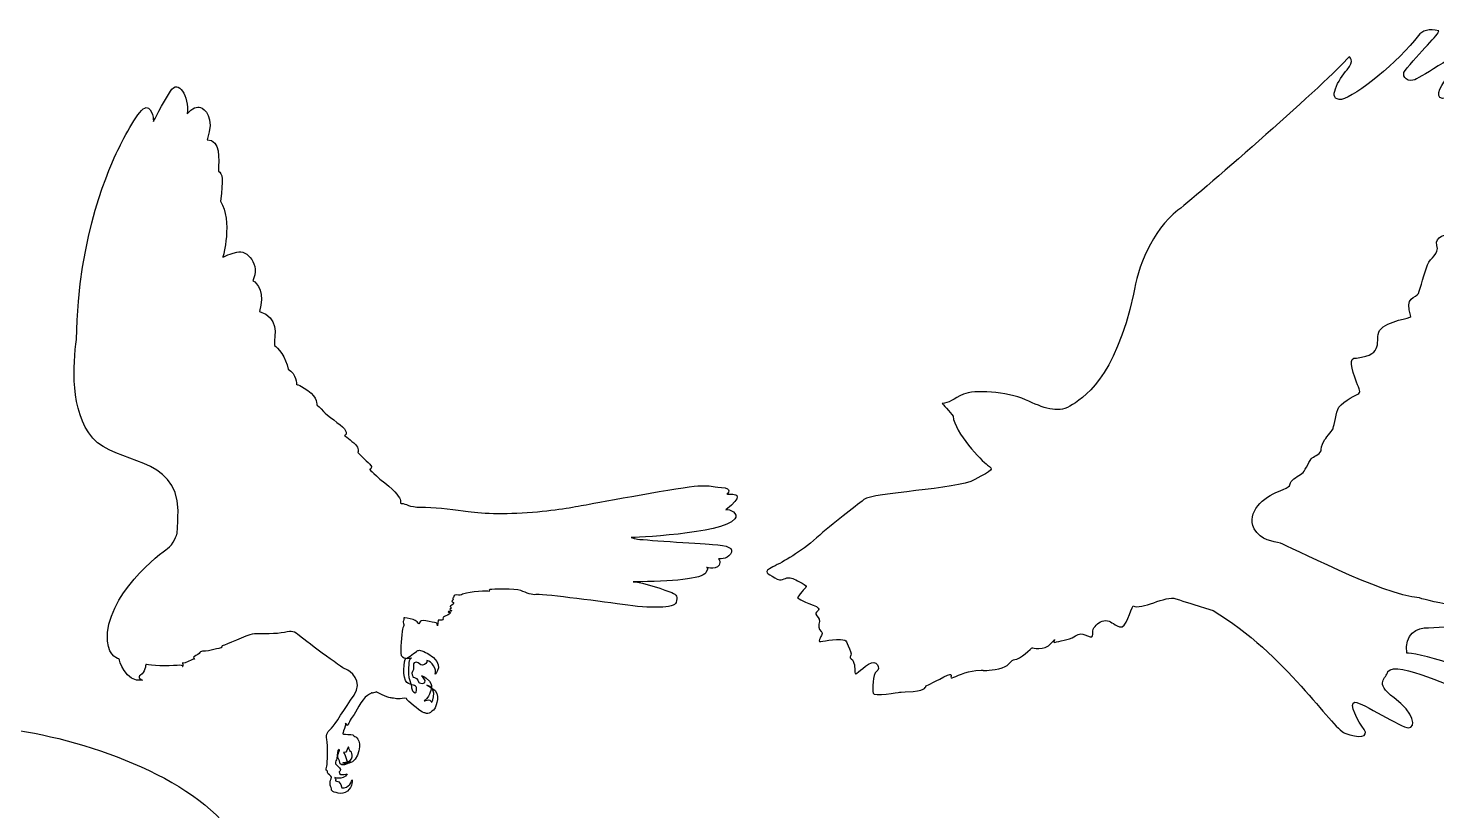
# Model space of a CAD drawing. Header units: centimetres. Extents: x -64 to 65, y -66 to 66.
# Drawn here: x -11.99 to -1.97, y 15.77 to 21.34 of the extents above; entities that cross this region are included whole.
import ezdxf

# ---------------------------------------------------------------- set-up
doc = ezdxf.new("R2010")
doc.units = ezdxf.units.CM
doc.header["$MEASUREMENT"] = 0
doc.layers.add('Layer 1', color=7, linetype='Continuous')

msp = doc.modelspace()

# ---------------------------------------------------------------- linework, layer by layer
at = {"layer": 'Layer 1', "color": 250}
msp.add_open_spline([(-5.48643, 18.66744), (-5.44037, 18.66744), (-5.40756, 18.70022), (-5.33522, 18.73322), (-5.33522, 18.73322), (-5.26288, 18.76608), (-5.02619, 18.75288), (-4.89464, 18.69366), (-4.89464, 18.69366), (-4.76314, 18.63445), (-4.67109, 18.595), (-4.57904, 18.64778), (-4.57904, 18.64778), (-4.48699, 18.70022), (-4.25686, 18.84487), (-4.12539, 19.44333), (-4.12539, 19.44333), (-4.09906, 19.63396), (-3.99384, 19.89693), (-3.80977, 20.04169), (-3.80977, 20.04169), (-3.62565, 20.18634), (-2.73143, 20.96876), (-2.59332, 21.13318), (-2.59332, 21.13318), (-2.59332, 21.13974), (-2.54723, 21.10699), (-2.60642, 21.0411), (-2.60642, 21.0411), (-2.66563, 20.97535), (-2.75768, 20.81758), (-2.64592, 20.83068), (-2.64592, 20.83068), (-2.54723, 20.85047), (-2.23817, 21.10032), (-2.10019, 21.28439), (-2.10019, 21.28439), (-2.07384, 21.31738), (-2.02126, 21.33704), (-1.95546, 21.31738), (-1.95546, 21.31738), (-1.94895, 21.29762), (-2.09352, 21.16606), (-2.1988, 21.02798), (-2.1988, 21.02798), (-2.2119, 21.01486), (-2.20531, 20.94911), (-2.12644, 20.96877), (-2.12644, 20.96877), (-2.07384, 20.9951), (-1.79111, 21.17263), (-1.68591, 21.23838), (-1.68591, 21.23838), (-1.61355, 21.2778), (-1.67935, 21.19896), (-1.69245, 21.1462), (-1.69245, 21.1462), (-1.70565, 21.10699), (-1.79773, 21.00819), (-1.88975, 20.98853), (-1.88975, 20.98853), (-1.92258, 20.9622), (-1.99492, 20.83732), (-1.9292, 20.83732), (-1.9292, 20.83732), (-1.86345, 20.83732), (-1.7188, 20.94911), (-1.63988, 20.99509), (-1.63988, 20.99509), (-1.56096, 21.04107), (-1.46888, 21.0543), (-1.43607, 21.04107), (-1.43607, 21.04107), (-1.44917, 21.02797), (-1.71222, 20.85044), (-1.73852, 20.78466), (-1.73852, 20.78466), (-1.76477, 20.71891), (-1.73196, 20.686), (-1.65962, 20.71246), (-1.65962, 20.71246), (-1.58731, 20.73865), (-1.3966, 20.83732), (-1.33085, 20.83732), (-1.33085, 20.83732), (-1.29137, 20.84388), (-1.33085, 20.75181), (-1.52156, 20.59404), (-1.52156, 20.59404), (-1.54122, 20.6005), (-1.60702, 20.54806), (-1.61356, 20.52162), (-1.61356, 20.52162), (-1.62015, 20.4954), (-1.63991, 20.36388), (-1.67936, 20.33752), (-1.67936, 20.33752), (-1.71881, 20.31122), (-1.81745, 20.27844), (-1.77138, 20.17978), (-1.77138, 20.17978), (-1.75826, 20.15345), (-1.83059, 20.18634), (-1.87666, 20.14689), (-1.87666, 20.14689), (-1.87666, 20.11403), (-1.86346, 19.94303), (-1.85687, 19.87728), (-1.85687, 19.87728), (-1.89635, 19.87072), (-1.98839, 19.85752), (-1.96863, 19.79185), (-1.96863, 19.79185), (-1.949, 19.72607), (-2.01469, 19.70631), (-2.03441, 19.65363), (-2.03441, 19.65363), (-2.05412, 19.60108), (-2.08701, 19.48276), (-2.10021, 19.44987), (-2.10021, 19.44987), (-2.11331, 19.41701), (-2.20536, 19.43021), (-2.15273, 19.28556), (-2.15273, 19.28556), (-2.15273, 19.27236), (-2.31717, 19.25913), (-2.37628, 19.1869), (-2.37628, 19.1869), (-2.41578, 19.11448), (-2.33032, 19.01593), (-2.54067, 18.9896), (-2.54067, 18.9896), (-2.59983, 18.99616), (-2.57358, 18.91729), (-2.54067, 18.81863), (-2.54067, 18.81863), (-2.51874, 18.76532), (-2.50577, 18.74587), (-2.53167, 18.73288), (-2.53167, 18.73288), (-2.55757, 18.71999), (-2.661, 18.66832), (-2.67394, 18.62297), (-2.67394, 18.62297), (-2.6869, 18.57765), (-2.70633, 18.48729), (-2.70633, 18.48729), (-2.70633, 18.48729), (-2.70633, 18.48729), (-2.75157, 18.42906), (-2.76454, 18.40961), (-2.76454, 18.40961), (-2.77743, 18.39016), (-2.79042, 18.36426), (-2.79042, 18.33838), (-2.79042, 18.33838), (-2.79042, 18.31258), (-2.83564, 18.29314), (-2.85506, 18.28028), (-2.85506, 18.28028), (-2.87445, 18.26726), (-2.90033, 18.19614), (-2.91975, 18.17683), (-2.91975, 18.17683), (-2.93914, 18.15738), (-2.98439, 18.13802), (-3.00381, 18.11214), (-3.00381, 18.11214), (-3.02318, 18.08616), (-2.99087, 18.07981), (-3.09435, 18.04094), (-3.09435, 18.04094), (-3.19783, 18.00215), (-3.32718, 17.89214), (-3.26898, 17.7758), (-3.26898, 17.7758), (-3.21725, 17.69166), (-3.1332, 17.68534), (-3.08144, 17.67235), (-3.08144, 17.67235), (-3.02966, 17.65946), (-2.36352, 17.30363), (-2.09195, 17.28429), (-2.09195, 17.28429), (-2.02726, 17.25196), (-1.60694, 17.20028), (-1.4905, 17.13562), (-1.4905, 17.13562), (-1.37411, 17.07096), (-1.6198, 17.09683), (-2.02726, 17.07096), (-2.02726, 17.07096), (-2.11132, 17.07739), (-2.20189, 17.02561), (-2.18252, 16.8898), (-2.18252, 16.8898), (-2.15013, 16.90925), (-1.61343, 16.74756), (-1.55519, 16.6829), (-1.55519, 16.6829), (-1.49698, 16.61824), (-1.71685, 16.64411), (-1.76858, 16.63112), (-1.76858, 16.63112), (-1.82028, 16.61823), (-2.24721, 16.84459), (-2.3183, 16.76047), (-2.3183, 16.76047), (-2.32473, 16.7088), (-2.42173, 16.68289), (-2.273, 16.57288), (-2.273, 16.57288), (-2.12425, 16.4631), (-2.1178, 16.35955), (-2.16949, 16.35955), (-2.16949, 16.35955), (-2.2213, 16.35955), (-2.49935, 16.54068), (-2.55107, 16.54068), (-2.55107, 16.54068), (-2.60285, 16.54068), (-2.52519, 16.39833), (-2.48643, 16.34666), (-2.48643, 16.34666), (-2.44764, 16.29488), (-2.52522, 16.282), (-2.62224, 16.32086), (-2.62224, 16.32086), (-2.71926, 16.35954), (-3.04261, 16.88339), (-3.55998, 17.19385), (-3.55998, 17.19385), (-3.72167, 17.24552), (-3.754, 17.25198), (-3.82512, 17.27788), (-3.82512, 17.27788), (-3.89632, 17.30368), (-4.07094, 17.19385), (-4.12915, 17.22621), (-4.12915, 17.22621), (-4.14849, 17.20676), (-4.17437, 17.05796), (-4.22607, 17.07741), (-4.22607, 17.07741), (-4.27785, 17.09686), (-4.28428, 17.12265), (-4.32312, 17.12265), (-4.32312, 17.12265), (-4.36196, 17.12265), (-4.38784, 17.09685), (-4.40723, 17.07098), (-4.40723, 17.07098), (-4.42662, 17.04511), (-4.39427, 16.98684), (-4.4525, 17.01275), (-4.4525, 17.01275), (-4.51071, 17.03865), (-4.51714, 17.02564), (-4.54947, 17.00629), (-4.54947, 17.00629), (-4.58186, 16.98687), (-4.65946, 16.97396), (-4.68533, 16.9674), (-4.68533, 16.9674), (-4.71115, 16.96108), (-4.65945, 17.01918), (-4.71115, 16.96108), (-4.71115, 16.96108), (-4.76296, 16.90285), (-4.84701, 16.92862), (-4.84701, 16.92862), (-4.84701, 16.92862), (-4.84701, 16.92862), (-4.93752, 16.84461), (-4.96988, 16.84461), (-4.96988, 16.84461), (-5.00224, 16.84461), (-4.99576, 16.80582), (-5.06039, 16.78638), (-5.06039, 16.78638), (-5.12502, 16.76694), (-5.1962, 16.76693), (-5.1962, 16.76693), (-5.1962, 16.76693), (-5.1962, 16.76693), (-5.17683, 16.77349), (-5.24798, 16.76693), (-5.24798, 16.76693), (-5.3191, 16.7605), (-5.39025, 16.72171), (-5.4161, 16.71528), (-5.4161, 16.71528), (-5.442, 16.70882), (-5.39025, 16.76693), (-5.47431, 16.72171), (-5.47431, 16.72171), (-5.55842, 16.67649), (-5.60369, 16.65705), (-5.60369, 16.65705), (-5.60369, 16.65705), (-5.60369, 16.65705), (-5.59726, 16.62472), (-5.69426, 16.61826), (-5.69426, 16.61826), (-5.79128, 16.6118), (-5.79128, 16.6118), (-5.79128, 16.6118), (-5.79128, 16.6118), (-5.79128, 16.6118), (-5.97882, 16.57947), (-5.97882, 16.60526), (-5.97882, 16.60526), (-5.97882, 16.63116), (-5.98528, 16.74118), (-5.95294, 16.76049), (-5.95294, 16.76049), (-5.92055, 16.77994), (-5.95294, 16.85106), (-6.01112, 16.81216), (-6.01112, 16.81216), (-6.06935, 16.77348), (-6.10814, 16.7217), (-6.10814, 16.75416), (-6.10814, 16.75416), (-6.10814, 16.78639), (-6.10814, 16.83163), (-6.13402, 16.85105), (-6.13402, 16.85105), (-6.15987, 16.87039), (-6.11463, 16.85751), (-6.14693, 16.92217), (-6.14693, 16.92217), (-6.17924, 16.98683), (-6.15339, 16.98683), (-6.23744, 16.98683), (-6.23744, 16.98683), (-6.3216, 16.98683), (-6.3733, 16.95447), (-6.36037, 16.98683), (-6.36037, 16.98683), (-6.34743, 17.01916), (-6.32801, 17.03218), (-6.34743, 17.04506), (-6.34743, 17.04506), (-6.3668, 17.05792), (-6.3668, 17.09038), (-6.36037, 17.11618), (-6.36037, 17.11618), (-6.35383, 17.14208), (-6.37974, 17.14854), (-6.38627, 17.16796), (-6.38627, 17.16796), (-6.39267, 17.18741), (-6.32161, 17.20021), (-6.40561, 17.23262), (-6.40561, 17.23262), (-6.48969, 17.26487), (-6.5156, 17.28429), (-6.5156, 17.28429), (-6.5156, 17.28429), (-6.5156, 17.28429), (-6.50258, 17.30363), (-6.48316, 17.32964), (-6.48316, 17.32964), (-6.46379, 17.35544), (-6.43143, 17.36187), (-6.48316, 17.38774), (-6.48316, 17.38774), (-6.53497, 17.41364), (-6.54785, 17.42663), (-6.58024, 17.42663), (-6.58024, 17.42663), (-6.6126, 17.42663), (-6.62543, 17.3943), (-6.67724, 17.42663), (-6.67724, 17.42663), (-6.72899, 17.45888), (-6.76778, 17.46544), (-6.69013, 17.50423), (-6.69013, 17.50423), (-6.61258, 17.54312), (-6.49614, 17.60768), (-6.37975, 17.71113), (-6.37975, 17.71113), (-6.26339, 17.81458), (-6.10813, 17.93105), (-6.04344, 17.98283), (-6.04344, 17.98283), (-5.9788, 18.03461), (-5.38378, 18.05395), (-5.25445, 18.12507), (-5.25445, 18.12507), (-5.12504, 18.19619), (-5.11864, 18.1963), (-5.16391, 18.22842), (-5.16391, 18.22842), (-5.20915, 18.26088), (-5.39672, 18.4549), (-5.40966, 18.5777), (-5.40966, 18.5777), (-5.42896, 18.60354), (-5.48643, 18.66744), (-5.48643, 18.66744)], degree=3, knots=[0, 0, 0, 0, 0.00980392, 0.00980392, 0.00980392, 0.00980392, 0.01960784, 0.01960784, 0.01960784, 0.01960784, 0.02941176, 0.02941176, 0.02941176, 0.02941176, 0.03921569, 0.03921569, 0.03921569, 0.03921569, 0.04901961, 0.04901961, 0.04901961, 0.04901961, 0.05882353, 0.05882353, 0.05882353, 0.05882353, 0.06862745, 0.06862745, 0.06862745, 0.06862745, 0.07843137, 0.07843137, 0.07843137, 0.07843137, 0.08823529, 0.08823529, 0.08823529, 0.08823529, 0.09803922, 0.09803922, 0.09803922, 0.09803922, 0.10784314, 0.10784314, 0.10784314, 0.10784314, 0.11764706, 0.11764706, 0.11764706, 0.11764706, 0.12745098, 0.12745098, 0.12745098, 0.12745098, 0.1372549, 0.1372549, 0.1372549, 0.1372549, 0.14705882, 0.14705882, 0.14705882, 0.14705882, 0.15686275, 0.15686275, 0.15686275, 0.15686275, 0.16666667, 0.16666667, 0.16666667, 0.16666667, 0.17647059, 0.17647059, 0.17647059, 0.17647059, 0.18627451, 0.18627451, 0.18627451, 0.18627451, 0.19607843, 0.19607843, 0.19607843, 0.19607843, 0.20588235, 0.20588235, 0.20588235, 0.20588235, 0.21568627, 0.21568627, 0.21568627, 0.21568627, 0.2254902, 0.2254902, 0.2254902, 0.2254902, 0.23529412, 0.23529412, 0.23529412, 0.23529412, 0.24509804, 0.24509804, 0.24509804, 0.24509804, 0.25490196, 0.25490196, 0.25490196, 0.25490196, 0.26470588, 0.26470588, 0.26470588, 0.26470588, 0.2745098, 0.2745098, 0.2745098, 0.2745098, 0.28431373, 0.28431373, 0.28431373, 0.28431373, 0.29411765, 0.29411765, 0.29411765, 0.29411765, 0.30392157, 0.30392157, 0.30392157, 0.30392157, 0.31372549, 0.31372549, 0.31372549, 0.31372549, 0.32352941, 0.32352941, 0.32352941, 0.32352941, 0.33333333, 0.33333333, 0.33333333, 0.33333333, 0.34313725, 0.34313725, 0.34313725, 0.34313725, 0.35294118, 0.35294118, 0.35294118, 0.35294118, 0.3627451, 0.3627451, 0.3627451, 0.3627451, 0.37254902, 0.37254902, 0.37254902, 0.37254902, 0.38235294, 0.38235294, 0.38235294, 0.38235294, 0.39215686, 0.39215686, 0.39215686, 0.39215686, 0.40196078, 0.40196078, 0.40196078, 0.40196078, 0.41176471, 0.41176471, 0.41176471, 0.41176471, 0.42156863, 0.42156863, 0.42156863, 0.42156863, 0.43137255, 0.43137255, 0.43137255, 0.43137255, 0.44117647, 0.44117647, 0.44117647, 0.44117647, 0.45098039, 0.45098039, 0.45098039, 0.45098039, 0.46078431, 0.46078431, 0.46078431, 0.46078431, 0.47058824, 0.47058824, 0.47058824, 0.47058824, 0.48039216, 0.48039216, 0.48039216, 0.48039216, 0.49019608, 0.49019608, 0.49019608, 0.49019608, 0.5, 0.5, 0.5, 0.5, 0.50980392, 0.50980392, 0.50980392, 0.50980392, 0.51960784, 0.51960784, 0.51960784, 0.51960784, 0.52941176, 0.52941176, 0.52941176, 0.52941176, 0.53921569, 0.53921569, 0.53921569, 0.53921569, 0.54901961, 0.54901961, 0.54901961, 0.54901961, 0.55882353, 0.55882353, 0.55882353, 0.55882353, 0.56862745, 0.56862745, 0.56862745, 0.56862745, 0.57843137, 0.57843137, 0.57843137, 0.57843137, 0.58823529, 0.58823529, 0.58823529, 0.58823529, 0.59803922, 0.59803922, 0.59803922, 0.59803922, 0.60784314, 0.60784314, 0.60784314, 0.60784314, 0.61764706, 0.61764706, 0.61764706, 0.61764706, 0.62745098, 0.62745098, 0.62745098, 0.62745098, 0.6372549, 0.6372549, 0.6372549, 0.6372549, 0.64705882, 0.64705882, 0.64705882, 0.64705882, 0.65686275, 0.65686275, 0.65686275, 0.65686275, 0.66666667, 0.66666667, 0.66666667, 0.66666667, 0.67647059, 0.67647059, 0.67647059, 0.67647059, 0.68627451, 0.68627451, 0.68627451, 0.68627451, 0.69607843, 0.69607843, 0.69607843, 0.69607843, 0.70588235, 0.70588235, 0.70588235, 0.70588235, 0.71568627, 0.71568627, 0.71568627, 0.71568627, 0.7254902, 0.7254902, 0.7254902, 0.7254902, 0.73529412, 0.73529412, 0.73529412, 0.73529412, 0.74509804, 0.74509804, 0.74509804, 0.74509804, 0.75490196, 0.75490196, 0.75490196, 0.75490196, 0.76470588, 0.76470588, 0.76470588, 0.76470588, 0.7745098, 0.7745098, 0.7745098, 0.7745098, 0.78431373, 0.78431373, 0.78431373, 0.78431373, 0.79411765, 0.79411765, 0.79411765, 0.79411765, 0.80392157, 0.80392157, 0.80392157, 0.80392157, 0.81372549, 0.81372549, 0.81372549, 0.81372549, 0.82352941, 0.82352941, 0.82352941, 0.82352941, 0.83333333, 0.83333333, 0.83333333, 0.83333333, 0.84313725, 0.84313725, 0.84313725, 0.84313725, 0.85294118, 0.85294118, 0.85294118, 0.85294118, 0.8627451, 0.8627451, 0.8627451, 0.8627451, 0.87254902, 0.87254902, 0.87254902, 0.87254902, 0.88235294, 0.88235294, 0.88235294, 0.88235294, 0.89215686, 0.89215686, 0.89215686, 0.89215686, 0.90196078, 0.90196078, 0.90196078, 0.90196078, 0.91176471, 0.91176471, 0.91176471, 0.91176471, 0.92156863, 0.92156863, 0.92156863, 0.92156863, 0.93137255, 0.93137255, 0.93137255, 0.93137255, 0.94117647, 0.94117647, 0.94117647, 0.94117647, 0.95098039, 0.95098039, 0.95098039, 0.95098039, 0.96078431, 0.96078431, 0.96078431, 0.96078431, 0.97058824, 0.97058824, 0.97058824, 0.97058824, 0.98039216, 0.98039216, 0.98039216, 0.98039216, 1, 1, 1, 1], dxfattribs=at)
at = {"layer": 'Layer 1'}
for points, knots in [([(-10.92896, 17.74021), (-10.92896, 17.74021), (-10.95513, 17.66039), (-10.99643, 17.6343), (-10.99643, 17.6343), (-11.03765, 17.60816), (-11.44643, 17.29852), (-11.42302, 16.97652), (-11.42302, 16.97652), (-11.41474, 16.8609), (-11.34042, 16.84851), (-11.34042, 16.84851), (-11.34042, 16.84851), (-11.34042, 16.84851), (-11.29912, 16.67926), (-11.17392, 16.69714), (-11.17392, 16.69714), (-11.17392, 16.69714), (-11.21938, 16.71778), (-11.1877, 16.73426), (-11.1877, 16.73426), (-11.15603, 16.7508), (-11.15053, 16.80996), (-11.15053, 16.80996), (-11.15053, 16.80996), (-11.15053, 16.80996), (-11.03499, 16.79345), (-10.95373, 16.80168), (-10.95373, 16.80168), (-10.87258, 16.80996), (-10.88909, 16.7948), (-10.88909, 16.7948), (-10.88909, 16.7948), (-10.88909, 16.7948), (-10.88359, 16.81681), (-10.89047, 16.81957), (-10.89047, 16.81957), (-10.89732, 16.82232), (-10.88359, 16.81131), (-10.85057, 16.8306), (-10.85057, 16.8306), (-10.81755, 16.84984), (-10.80374, 16.84849), (-10.80374, 16.84849), (-10.80374, 16.84849), (-10.80374, 16.84849), (-10.81062, 16.86225), (-10.81062, 16.86225), (-10.81062, 16.86225), (-10.81062, 16.86225), (-10.80512, 16.86918), (-10.78173, 16.88016), (-10.78173, 16.88016), (-10.75837, 16.89117), (-10.77763, 16.90217), (-10.74733, 16.90352), (-10.74733, 16.90352), (-10.71704, 16.90495), (-10.69092, 16.90905), (-10.66748, 16.91593), (-10.66748, 16.91593), (-10.64409, 16.92286), (-10.61247, 16.92831), (-10.61247, 16.92831), (-10.61247, 16.92831), (-10.61247, 16.92831), (-10.61107, 16.94485), (-10.60146, 16.94485), (-10.60146, 16.94485), (-10.59183, 16.94485), (-10.428, 17.01915), (-10.39366, 17.026), (-10.39366, 17.026), (-10.35926, 17.03296), (-10.25465, 17.0233), (-10.18723, 17.03428), (-10.18723, 17.03428), (-10.11979, 17.04531), (-10.10465, 17.05354), (-10.06888, 17.02327), (-10.06888, 17.02327), (-10.03308, 16.99295), (-9.75649, 16.78239), (-9.72757, 16.77557), (-9.72757, 16.77557), (-9.6987, 16.76869), (-9.60237, 16.68889), (-9.66981, 16.59256), (-9.66981, 16.59256), (-9.7372, 16.4962), (-9.80329, 16.382), (-9.82938, 16.35721), (-9.82938, 16.35721), (-9.85555, 16.33242), (-9.87208, 16.31863), (-9.86383, 16.27598), (-9.86383, 16.27598), (-9.85555, 16.23338), (-9.85973, 16.1026), (-9.86243, 16.08749), (-9.86243, 16.08749), (-9.86518, 16.07238), (-9.87209, 16.05722), (-9.86243, 16.05447), (-9.86243, 16.05447), (-9.8528, 16.05172), (-9.86518, 16.03383), (-9.84452, 16.02418), (-9.84452, 16.02418), (-9.82394, 16.01452), (-9.83214, 16.00079), (-9.83629, 15.98568), (-9.83629, 15.98568), (-9.84039, 15.97052), (-9.84317, 15.95401), (-9.83629, 15.94295), (-9.83629, 15.94295), (-9.82936, 15.932), (-9.83354, 15.91546), (-9.82526, 15.90993), (-9.82526, 15.90993), (-9.81698, 15.90445), (-9.75507, 15.87413), (-9.71654, 15.90858), (-9.71654, 15.90858), (-9.67807, 15.94295), (-9.68217, 15.98978), (-9.68217, 15.98978), (-9.68217, 15.98978), (-9.68217, 15.98978), (-9.70691, 15.92096), (-9.75649, 15.93197), (-9.75649, 15.93197), (-9.75649, 15.93197), (-9.76334, 15.98147), (-9.80189, 15.98147), (-9.80189, 15.98147), (-9.80189, 15.98147), (-9.79501, 15.99388), (-9.80604, 16.00354), (-9.80604, 16.00354), (-9.81699, 16.01314), (-9.7496, 15.97597), (-9.71796, 16.03238), (-9.71796, 16.03238), (-9.71796, 16.03238), (-9.76744, 16.0159), (-9.77437, 16.03381), (-9.77437, 16.03381), (-9.78122, 16.0517), (-9.75511, 16.05445), (-9.77299, 16.07371), (-9.77299, 16.07371), (-9.79085, 16.093), (-9.79085, 16.0916), (-9.79635, 16.09713), (-9.79635, 16.09713), (-9.80188, 16.10261), (-9.80188, 16.1012), (-9.80053, 16.11502), (-9.80053, 16.11502), (-9.7991, 16.12878), (-9.79225, 16.1274), (-9.79085, 16.16185), (-9.79085, 16.16185), (-9.78947, 16.19619), (-9.77987, 16.20865), (-9.77437, 16.20313), (-9.77437, 16.20313), (-9.76887, 16.19763), (-9.79636, 16.1591), (-9.77987, 16.13844), (-9.77987, 16.13844), (-9.76333, 16.1178), (-9.77987, 16.10132), (-9.75783, 16.09579), (-9.75783, 16.09579), (-9.73582, 16.09031), (-9.69452, 16.11645), (-9.69452, 16.11645), (-9.69452, 16.11645), (-9.69452, 16.11645), (-9.71518, 16.10126), (-9.72204, 16.12333), (-9.72204, 16.12333), (-9.72897, 16.14532), (-9.73172, 16.17013), (-9.74268, 16.17977), (-9.74268, 16.17977), (-9.75371, 16.18935), (-9.72895, 16.17559), (-9.72069, 16.19766), (-9.72069, 16.19766), (-9.71241, 16.21967), (-9.71109, 16.23068), (-9.70691, 16.21692), (-9.70691, 16.21692), (-9.70281, 16.20316), (-9.69731, 16.18803), (-9.69043, 16.18803), (-9.69043, 16.18803), (-9.68352, 16.18803), (-9.66704, 16.11784), (-9.73033, 16.11508), (-9.73033, 16.11508), (-9.79362, 16.11233), (-9.67942, 16.07378), (-9.64503, 16.16461), (-9.64503, 16.16461), (-9.61061, 16.25547), (-9.64913, 16.29537), (-9.66429, 16.29815), (-9.66429, 16.29815), (-9.67945, 16.30093), (-9.66289, 16.31051), (-9.69181, 16.31051), (-9.69181, 16.31051), (-9.72073, 16.31051), (-9.74965, 16.31604), (-9.74965, 16.31604), (-9.74965, 16.31604), (-9.74965, 16.31604), (-9.7469, 16.32702), (-9.73862, 16.35459), (-9.73862, 16.35459), (-9.73034, 16.38208), (-9.73034, 16.39171), (-9.73034, 16.39171), (-9.73034, 16.39171), (-9.73034, 16.39171), (-9.71523, 16.37655), (-9.71523, 16.37655), (-9.71523, 16.37655), (-9.71523, 16.37655), (-9.69457, 16.42338), (-9.67668, 16.44399), (-9.67668, 16.44399), (-9.65877, 16.46465), (-9.61752, 16.56234), (-9.57347, 16.58988), (-9.57347, 16.58988), (-9.52947, 16.61742), (-9.54595, 16.60779), (-9.5391, 16.60636), (-9.5391, 16.60636), (-9.53217, 16.60501), (-9.51018, 16.61464), (-9.51018, 16.61464), (-9.51018, 16.61464), (-9.51018, 16.61464), (-9.43173, 16.57331), (-9.41385, 16.57331), (-9.41385, 16.57331), (-9.39597, 16.57331), (-9.36572, 16.5582), (-9.3285, 16.56783), (-9.3285, 16.56783), (-9.29138, 16.57749), (-9.29413, 16.5596), (-9.29413, 16.5596), (-9.29413, 16.5596), (-9.29413, 16.5596), (-9.20737, 16.47972), (-9.18398, 16.47149), (-9.18398, 16.47149), (-9.16062, 16.46321), (-9.16472, 16.46461), (-9.16062, 16.46321), (-9.16062, 16.46321), (-9.15647, 16.46186), (-9.13723, 16.45636), (-9.1262, 16.46874), (-9.1262, 16.46874), (-9.11517, 16.4811), (-9.09318, 16.49078), (-9.09318, 16.50173), (-9.09318, 16.50173), (-9.09318, 16.51279), (-9.0409, 16.59947), (-9.11657, 16.64212), (-9.11657, 16.64212), (-9.19224, 16.6848), (-9.12067, 16.64765), (-9.12067, 16.64765), (-9.12067, 16.64765), (-9.12067, 16.64765), (-9.09593, 16.61463), (-9.10421, 16.57883), (-9.10421, 16.57883), (-9.11244, 16.54303), (-9.11794, 16.54028), (-9.11794, 16.54028), (-9.11794, 16.54028), (-9.11794, 16.54028), (-9.12622, 16.55959), (-9.14001, 16.55819), (-9.14001, 16.55819), (-9.15372, 16.55684), (-9.17025, 16.55131), (-9.17025, 16.55131), (-9.17025, 16.55131), (-9.17025, 16.55131), (-9.13448, 16.5816), (-9.1331, 16.59806), (-9.1331, 16.59806), (-9.13172, 16.61462), (-9.10008, 16.65042), (-9.1331, 16.69032), (-9.1331, 16.69032), (-9.16615, 16.73022), (-9.18951, 16.72879), (-9.18951, 16.72879), (-9.18951, 16.72879), (-9.18951, 16.72879), (-9.15099, 16.6972), (-9.16752, 16.68204), (-9.16752, 16.68204), (-9.184, 16.66688), (-9.20882, 16.68204), (-9.20882, 16.68204), (-9.20882, 16.68204), (-9.20882, 16.68204), (-9.21842, 16.71506), (-9.23909, 16.71784), (-9.23909, 16.71784), (-9.25973, 16.72059), (-9.24597, 16.71784), (-9.25557, 16.73573), (-9.25557, 16.73573), (-9.26525, 16.75364), (-9.24319, 16.766), (-9.24597, 16.78801), (-9.24597, 16.78801), (-9.24872, 16.81005), (-9.25147, 16.82381), (-9.22808, 16.82516), (-9.22808, 16.82516), (-9.20466, 16.82654), (-9.20466, 16.80312), (-9.18268, 16.80587), (-9.18268, 16.80587), (-9.16067, 16.80862), (-9.14966, 16.82378), (-9.15101, 16.83754), (-9.15101, 16.83754), (-9.11661, 16.83479), (-9.07944, 16.77285), (-9.09322, 16.73983), (-9.09322, 16.73983), (-9.09322, 16.73983), (-9.0148, 16.811), (-9.14415, 16.8871), (-9.14415, 16.8871), (-9.19095, 16.91459), (-9.21157, 16.91324), (-9.2212, 16.90634), (-9.2212, 16.90634), (-9.23083, 16.89949), (-9.28589, 16.85678), (-9.30102, 16.85268), (-9.30102, 16.85268), (-9.31618, 16.84858), (-9.32719, 16.70684), (-9.29417, 16.68208), (-9.29417, 16.68208), (-9.2611, 16.65726), (-9.22673, 16.66692), (-9.2253, 16.64491), (-9.2253, 16.64491), (-9.22395, 16.6229), (-9.22805, 16.59263), (-9.24734, 16.61464), (-9.24734, 16.61464), (-9.2666, 16.63663), (-9.25422, 16.64356), (-9.27351, 16.69579), (-9.27351, 16.69579), (-9.29275, 16.74812), (-9.27761, 16.83755), (-9.27624, 16.84168), (-9.27624, 16.84168), (-9.27486, 16.84581), (-9.26248, 16.85679), (-9.26248, 16.85679), (-9.26248, 16.85679), (-9.26248, 16.85679), (-9.33815, 16.83755), (-9.33815, 16.89124), (-9.33815, 16.89124), (-9.33815, 16.94493), (-9.32852, 17.05496), (-9.32302, 17.07015), (-9.32302, 17.07015), (-9.31752, 17.08526), (-9.31064, 17.09219), (-9.31752, 17.10042), (-9.31752, 17.10042), (-9.32443, 17.10868), (-9.32027, 17.11553), (-9.32027, 17.11553), (-9.32027, 17.11553), (-9.32027, 17.11553), (-9.31479, 17.12521), (-9.31479, 17.13066), (-9.31479, 17.13066), (-9.31479, 17.13619), (-9.31479, 17.14167), (-9.31479, 17.14167), (-9.31479, 17.14167), (-9.31479, 17.14167), (-9.27349, 17.13619), (-9.2501, 17.13066), (-9.2501, 17.13066), (-9.22671, 17.12521), (-9.21015, 17.09907), (-9.21015, 17.09907), (-9.21015, 17.09907), (-9.21015, 17.09907), (-9.19642, 17.11831), (-9.19642, 17.11831), (-9.19642, 17.11831), (-9.19642, 17.11831), (-9.1689, 17.12799), (-9.13591, 17.11556), (-9.13591, 17.11556), (-9.10281, 17.1032), (-9.08358, 17.11286), (-9.07939, 17.0991), (-9.07939, 17.0991), (-9.07529, 17.08532), (-9.07529, 17.08532), (-9.07529, 17.08532), (-9.07529, 17.08532), (-9.07529, 17.08532), (-9.07119, 17.12488), (-9.07119, 17.12488), (-9.07119, 17.12488), (-9.07119, 17.12488), (-9.06087, 17.12488), (-9.0464, 17.12594), (-9.0464, 17.12594), (-9.03195, 17.127), (-9.03817, 17.14039), (-9.03817, 17.14039), (-9.03817, 17.14039), (-9.03817, 17.14039), (-9.03298, 17.15074), (-9.01753, 17.15584), (-9.01753, 17.15584), (-9.002, 17.16103), (-8.98033, 17.17751), (-8.98443, 17.17857), (-8.98443, 17.17857), (-8.98858, 17.1796), (-9.01028, 17.18376), (-8.99689, 17.18579), (-8.99689, 17.18579), (-8.98342, 17.1878), (-8.97207, 17.18886), (-8.97726, 17.19301), (-8.97726, 17.19301), (-8.98239, 17.19711), (-8.98964, 17.20333), (-8.98964, 17.20333), (-8.98964, 17.20333), (-8.98964, 17.20333), (-8.98033, 17.20846), (-8.98033, 17.20846), (-8.98033, 17.20846), (-8.98033, 17.20846), (-8.97726, 17.21365), (-8.98033, 17.21674), (-8.98033, 17.21674), (-8.98343, 17.21978), (-8.99068, 17.22396), (-8.98655, 17.22396), (-8.98655, 17.22396), (-8.9824, 17.22396), (-8.96284, 17.23838), (-8.96284, 17.24563), (-8.96284, 17.24563), (-8.96284, 17.2528), (-8.96072, 17.24973), (-8.96898, 17.25489), (-8.96898, 17.25489), (-8.97726, 17.26005), (-8.97417, 17.25799), (-8.96797, 17.26833), (-8.96797, 17.26833), (-8.96175, 17.27865), (-8.97104, 17.27555), (-8.96284, 17.2869), (-8.96284, 17.2869), (-8.95456, 17.29825), (-8.96387, 17.30442), (-8.9422, 17.30442), (-8.9422, 17.30442), (-8.92045, 17.30442), (-8.9081, 17.30135), (-8.89883, 17.30961), (-8.89883, 17.30961), (-8.88952, 17.31789), (-8.74503, 17.33744), (-8.71923, 17.33128), (-8.71923, 17.33128), (-8.69338, 17.32506), (-8.71822, 17.33956), (-8.70272, 17.34263), (-8.70272, 17.34263), (-8.68724, 17.34573), (-8.52413, 17.35091), (-8.48388, 17.33541), (-8.48388, 17.33541), (-8.44366, 17.31993), (-8.40136, 17.30136), (-8.37762, 17.30755), (-8.37762, 17.30755), (-8.35383, 17.31371), (-7.95749, 17.26522), (-7.7604, 17.23632), (-7.7604, 17.23632), (-7.56323, 17.2074), (-7.38885, 17.20944), (-7.37951, 17.25077), (-7.37951, 17.25077), (-7.37022, 17.2921), (-7.37125, 17.30546), (-7.41052, 17.32096), (-7.41052, 17.32096), (-7.44968, 17.33644), (-7.61383, 17.39735), (-7.68399, 17.39835), (-7.68399, 17.39835), (-7.40634, 17.39734), (-7.19271, 17.42002), (-7.16792, 17.46235), (-7.16792, 17.46235), (-7.14318, 17.50778), (-7.16276, 17.50056), (-7.16276, 17.50056), (-7.16276, 17.50056), (-7.16276, 17.50056), (-7.07296, 17.47368), (-7.06886, 17.53459), (-7.06886, 17.53459), (-7.06574, 17.54904), (-7.07709, 17.5625), (-7.07709, 17.5625), (-7.07709, 17.5625), (-7.07709, 17.5625), (-7.02034, 17.55422), (-6.99144, 17.59549), (-6.99144, 17.59549), (-6.96257, 17.63682), (-7.01208, 17.65849), (-7.11942, 17.66463), (-7.11942, 17.66463), (-7.22676, 17.67082), (-7.63962, 17.69765), (-7.66235, 17.70284), (-7.66235, 17.70284), (-7.68508, 17.70795), (-7.69849, 17.71316), (-7.69849, 17.71316), (-7.69849, 17.71316), (-7.69849, 17.71316), (-7.05441, 17.73483), (-6.96054, 17.84527), (-6.96054, 17.84527), (-6.92956, 17.88033), (-6.99867, 17.92166), (-7.02555, 17.90927), (-7.02555, 17.90927), (-6.89961, 18.01042), (-6.95123, 18.01968), (-6.97599, 18.02077), (-6.97599, 18.02077), (-7.00076, 18.02178), (-7.01729, 18.02281), (-7.01729, 18.02281), (-7.01729, 18.02281), (-7.01729, 18.02281), (-6.97189, 18.06615), (-7.05544, 18.06924), (-7.05544, 18.06924), (-7.13905, 18.07231), (-7.11428, 18.08678), (-7.22366, 18.08059), (-7.22366, 18.08059), (-7.33312, 18.07445), (-7.92756, 17.96296), (-8.01945, 17.94645), (-8.01945, 17.94645), (-8.11131, 17.92991), (-8.23514, 17.90517), (-8.43744, 17.8907), (-8.43744, 17.8907), (-8.63974, 17.87625), (-8.80389, 17.88866), (-8.89467, 17.90205), (-8.89467, 17.90205), (-8.98553, 17.91549), (-9.10933, 17.92994), (-9.19503, 17.92893), (-9.19503, 17.92893), (-9.28068, 17.9279), (-9.30031, 17.95573), (-9.33026, 17.95573), (-9.33026, 17.95573), (-9.36018, 17.95573), (-9.28171, 17.97737), (-9.48713, 18.12816), (-9.48713, 18.12816), (-9.55939, 18.19727), (-9.55939, 18.19727), (-9.55939, 18.19727), (-9.55939, 18.19727), (-9.55939, 18.19727), (-9.5274, 18.21066), (-9.5573, 18.23548), (-9.5573, 18.23548), (-9.58722, 18.26022), (-9.64295, 18.31909), (-9.64295, 18.31909), (-9.64295, 18.31909), (-9.64295, 18.31909), (-9.6316, 18.34796), (-9.66052, 18.37587), (-9.66052, 18.37587), (-9.68944, 18.40368), (-9.73688, 18.43881), (-9.73688, 18.43881), (-9.73688, 18.43881), (-9.73688, 18.43881), (-9.70799, 18.45016), (-9.73688, 18.48524), (-9.73688, 18.48524), (-9.7658, 18.52032), (-9.86486, 18.58123), (-9.88653, 18.60912), (-9.88653, 18.60912), (-9.9082, 18.63695), (-9.93508, 18.65558), (-9.93508, 18.65558), (-9.93508, 18.65558), (-9.93508, 18.65558), (-9.92577, 18.70818), (-9.99906, 18.75874), (-9.99906, 18.75874), (-10.07235, 18.8093), (-10.07851, 18.79999), (-10.07851, 18.79999), (-10.07851, 18.79999), (-10.07851, 18.79999), (-10.07851, 18.87952), (-10.13841, 18.91051), (-10.13841, 18.91051), (-10.1518, 18.99409), (-10.21376, 19.06738), (-10.23644, 19.07876), (-10.23644, 19.07876), (-10.2344, 19.16544), (-10.20136, 19.27582), (-10.34278, 19.32231), (-10.34278, 19.32231), (-10.30354, 19.44304), (-10.35514, 19.52974), (-10.39022, 19.54006), (-10.39022, 19.54006), (-10.33453, 19.65261), (-10.42739, 19.764), (-10.50275, 19.74442), (-10.50275, 19.74442), (-10.5781, 19.72487), (-10.60284, 19.70629), (-10.60284, 19.70629), (-10.60284, 19.70629), (-10.60284, 19.70629), (-10.53064, 19.96743), (-10.62038, 20.10568), (-10.62038, 20.10568), (-10.59874, 20.26565), (-10.60392, 20.29973), (-10.63382, 20.32034), (-10.63382, 20.32034), (-10.63279, 20.4081), (-10.61527, 20.54124), (-10.71536, 20.54336), (-10.71536, 20.54336), (-10.65546, 20.70224), (-10.736, 20.76521), (-10.76076, 20.77244), (-10.76076, 20.77244), (-10.78558, 20.77961), (-10.82167, 20.77141), (-10.85675, 20.72807), (-10.85675, 20.72807), (-10.8423, 20.85086), (-10.91866, 20.97995), (-10.97542, 20.88907), (-10.97542, 20.88907), (-11.0322, 20.79824), (-11.0962, 20.67338), (-11.0962, 20.67338), (-11.0962, 20.67338), (-11.0962, 20.67338), (-11.09826, 20.77141), (-11.14782, 20.77141), (-11.14782, 20.77141), (-11.19732, 20.77141), (-11.3057, 20.56088), (-11.35012, 20.46801), (-11.35012, 20.46801), (-11.39449, 20.37506), (-11.63497, 19.87346), (-11.6432, 19.1221), (-11.6432, 19.1221), (-11.66799, 18.94864), (-11.69276, 18.61016), (-11.5276, 18.42027), (-11.5276, 18.42027), (-11.3625, 18.23033), (-10.92898, 18.30057), (-10.92073, 17.9042), (-10.92073, 17.9042), (-10.92486, 17.76365), (-10.92896, 17.74021), (-10.92896, 17.74021)], [0, 0, 0, 0, 0.00546448, 0.00546448, 0.00546448, 0.00546448, 0.01092896, 0.01092896, 0.01092896, 0.01092896, 0.01639344, 0.01639344, 0.01639344, 0.01639344, 0.02185792, 0.02185792, 0.02185792, 0.02185792, 0.0273224, 0.0273224, 0.0273224, 0.0273224, 0.03278689, 0.03278689, 0.03278689, 0.03278689, 0.03825137, 0.03825137, 0.03825137, 0.03825137, 0.04371585, 0.04371585, 0.04371585, 0.04371585, 0.04918033, 0.04918033, 0.04918033, 0.04918033, 0.05464481, 0.05464481, 0.05464481, 0.05464481, 0.06010929, 0.06010929, 0.06010929, 0.06010929, 0.06557377, 0.06557377, 0.06557377, 0.06557377, 0.07103825, 0.07103825, 0.07103825, 0.07103825, 0.07650273, 0.07650273, 0.07650273, 0.07650273, 0.08196721, 0.08196721, 0.08196721, 0.08196721, 0.08743169, 0.08743169, 0.08743169, 0.08743169, 0.09289617, 0.09289617, 0.09289617, 0.09289617, 0.09836066, 0.09836066, 0.09836066, 0.09836066, 0.10382514, 0.10382514, 0.10382514, 0.10382514, 0.10928962, 0.10928962, 0.10928962, 0.10928962, 0.1147541, 0.1147541, 0.1147541, 0.1147541, 0.12021858, 0.12021858, 0.12021858, 0.12021858, 0.12568306, 0.12568306, 0.12568306, 0.12568306, 0.13114754, 0.13114754, 0.13114754, 0.13114754, 0.13661202, 0.13661202, 0.13661202, 0.13661202, 0.1420765, 0.1420765, 0.1420765, 0.1420765, 0.14754098, 0.14754098, 0.14754098, 0.14754098, 0.15300546, 0.15300546, 0.15300546, 0.15300546, 0.15846995, 0.15846995, 0.15846995, 0.15846995, 0.16393443, 0.16393443, 0.16393443, 0.16393443, 0.16939891, 0.16939891, 0.16939891, 0.16939891, 0.17486339, 0.17486339, 0.17486339, 0.17486339, 0.18032787, 0.18032787, 0.18032787, 0.18032787, 0.18579235, 0.18579235, 0.18579235, 0.18579235, 0.19125683, 0.19125683, 0.19125683, 0.19125683, 0.19672131, 0.19672131, 0.19672131, 0.19672131, 0.20218579, 0.20218579, 0.20218579, 0.20218579, 0.20765027, 0.20765027, 0.20765027, 0.20765027, 0.21311475, 0.21311475, 0.21311475, 0.21311475, 0.21857923, 0.21857923, 0.21857923, 0.21857923, 0.22404372, 0.22404372, 0.22404372, 0.22404372, 0.2295082, 0.2295082, 0.2295082, 0.2295082, 0.23497268, 0.23497268, 0.23497268, 0.23497268, 0.24043716, 0.24043716, 0.24043716, 0.24043716, 0.24590164, 0.24590164, 0.24590164, 0.24590164, 0.25136612, 0.25136612, 0.25136612, 0.25136612, 0.2568306, 0.2568306, 0.2568306, 0.2568306, 0.26229508, 0.26229508, 0.26229508, 0.26229508, 0.26775956, 0.26775956, 0.26775956, 0.26775956, 0.27322404, 0.27322404, 0.27322404, 0.27322404, 0.27868852, 0.27868852, 0.27868852, 0.27868852, 0.28415301, 0.28415301, 0.28415301, 0.28415301, 0.28961749, 0.28961749, 0.28961749, 0.28961749, 0.29508197, 0.29508197, 0.29508197, 0.29508197, 0.30054645, 0.30054645, 0.30054645, 0.30054645, 0.30601093, 0.30601093, 0.30601093, 0.30601093, 0.31147541, 0.31147541, 0.31147541, 0.31147541, 0.31693989, 0.31693989, 0.31693989, 0.31693989, 0.32240437, 0.32240437, 0.32240437, 0.32240437, 0.32786885, 0.32786885, 0.32786885, 0.32786885, 0.33333333, 0.33333333, 0.33333333, 0.33333333, 0.33879781, 0.33879781, 0.33879781, 0.33879781, 0.3442623, 0.3442623, 0.3442623, 0.3442623, 0.34972678, 0.34972678, 0.34972678, 0.34972678, 0.35519126, 0.35519126, 0.35519126, 0.35519126, 0.36065574, 0.36065574, 0.36065574, 0.36065574, 0.36612022, 0.36612022, 0.36612022, 0.36612022, 0.3715847, 0.3715847, 0.3715847, 0.3715847, 0.37704918, 0.37704918, 0.37704918, 0.37704918, 0.38251366, 0.38251366, 0.38251366, 0.38251366, 0.38797814, 0.38797814, 0.38797814, 0.38797814, 0.39344262, 0.39344262, 0.39344262, 0.39344262, 0.3989071, 0.3989071, 0.3989071, 0.3989071, 0.40437158, 0.40437158, 0.40437158, 0.40437158, 0.40983607, 0.40983607, 0.40983607, 0.40983607, 0.41530055, 0.41530055, 0.41530055, 0.41530055, 0.42076503, 0.42076503, 0.42076503, 0.42076503, 0.42622951, 0.42622951, 0.42622951, 0.42622951, 0.43169399, 0.43169399, 0.43169399, 0.43169399, 0.43715847, 0.43715847, 0.43715847, 0.43715847, 0.44262295, 0.44262295, 0.44262295, 0.44262295, 0.44808743, 0.44808743, 0.44808743, 0.44808743, 0.45355191, 0.45355191, 0.45355191, 0.45355191, 0.45901639, 0.45901639, 0.45901639, 0.45901639, 0.46448087, 0.46448087, 0.46448087, 0.46448087, 0.46994536, 0.46994536, 0.46994536, 0.46994536, 0.47540984, 0.47540984, 0.47540984, 0.47540984, 0.48087432, 0.48087432, 0.48087432, 0.48087432, 0.4863388, 0.4863388, 0.4863388, 0.4863388, 0.49180328, 0.49180328, 0.49180328, 0.49180328, 0.49726776, 0.49726776, 0.49726776, 0.49726776, 0.50273224, 0.50273224, 0.50273224, 0.50273224, 0.50819672, 0.50819672, 0.50819672, 0.50819672, 0.5136612, 0.5136612, 0.5136612, 0.5136612, 0.51912568, 0.51912568, 0.51912568, 0.51912568, 0.52459016, 0.52459016, 0.52459016, 0.52459016, 0.53005464, 0.53005464, 0.53005464, 0.53005464, 0.53551913, 0.53551913, 0.53551913, 0.53551913, 0.54098361, 0.54098361, 0.54098361, 0.54098361, 0.54644809, 0.54644809, 0.54644809, 0.54644809, 0.55191257, 0.55191257, 0.55191257, 0.55191257, 0.55737705, 0.55737705, 0.55737705, 0.55737705, 0.56284153, 0.56284153, 0.56284153, 0.56284153, 0.56830601, 0.56830601, 0.56830601, 0.56830601, 0.57377049, 0.57377049, 0.57377049, 0.57377049, 0.57923497, 0.57923497, 0.57923497, 0.57923497, 0.58469945, 0.58469945, 0.58469945, 0.58469945, 0.59016393, 0.59016393, 0.59016393, 0.59016393, 0.59562842, 0.59562842, 0.59562842, 0.59562842, 0.6010929, 0.6010929, 0.6010929, 0.6010929, 0.60655738, 0.60655738, 0.60655738, 0.60655738, 0.61202186, 0.61202186, 0.61202186, 0.61202186, 0.61748634, 0.61748634, 0.61748634, 0.61748634, 0.62295082, 0.62295082, 0.62295082, 0.62295082, 0.6284153, 0.6284153, 0.6284153, 0.6284153, 0.63387978, 0.63387978, 0.63387978, 0.63387978, 0.63934426, 0.63934426, 0.63934426, 0.63934426, 0.64480874, 0.64480874, 0.64480874, 0.64480874, 0.65027322, 0.65027322, 0.65027322, 0.65027322, 0.6557377, 0.6557377, 0.6557377, 0.6557377, 0.66120219, 0.66120219, 0.66120219, 0.66120219, 0.66666667, 0.66666667, 0.66666667, 0.66666667, 0.67213115, 0.67213115, 0.67213115, 0.67213115, 0.67759563, 0.67759563, 0.67759563, 0.67759563, 0.68306011, 0.68306011, 0.68306011, 0.68306011, 0.68852459, 0.68852459, 0.68852459, 0.68852459, 0.69398907, 0.69398907, 0.69398907, 0.69398907, 0.69945355, 0.69945355, 0.69945355, 0.69945355, 0.70491803, 0.70491803, 0.70491803, 0.70491803, 0.71038251, 0.71038251, 0.71038251, 0.71038251, 0.71584699, 0.71584699, 0.71584699, 0.71584699, 0.72131148, 0.72131148, 0.72131148, 0.72131148, 0.72677596, 0.72677596, 0.72677596, 0.72677596, 0.73224044, 0.73224044, 0.73224044, 0.73224044, 0.73770492, 0.73770492, 0.73770492, 0.73770492, 0.7431694, 0.7431694, 0.7431694, 0.7431694, 0.74863388, 0.74863388, 0.74863388, 0.74863388, 0.75409836, 0.75409836, 0.75409836, 0.75409836, 0.75956284, 0.75956284, 0.75956284, 0.75956284, 0.76502732, 0.76502732, 0.76502732, 0.76502732, 0.7704918, 0.7704918, 0.7704918, 0.7704918, 0.77595628, 0.77595628, 0.77595628, 0.77595628, 0.78142077, 0.78142077, 0.78142077, 0.78142077, 0.78688525, 0.78688525, 0.78688525, 0.78688525, 0.79234973, 0.79234973, 0.79234973, 0.79234973, 0.79781421, 0.79781421, 0.79781421, 0.79781421, 0.80327869, 0.80327869, 0.80327869, 0.80327869, 0.80874317, 0.80874317, 0.80874317, 0.80874317, 0.81420765, 0.81420765, 0.81420765, 0.81420765, 0.81967213, 0.81967213, 0.81967213, 0.81967213, 0.82513661, 0.82513661, 0.82513661, 0.82513661, 0.83060109, 0.83060109, 0.83060109, 0.83060109, 0.83606557, 0.83606557, 0.83606557, 0.83606557, 0.84153005, 0.84153005, 0.84153005, 0.84153005, 0.84699454, 0.84699454, 0.84699454, 0.84699454, 0.85245902, 0.85245902, 0.85245902, 0.85245902, 0.8579235, 0.8579235, 0.8579235, 0.8579235, 0.86338798, 0.86338798, 0.86338798, 0.86338798, 0.86885246, 0.86885246, 0.86885246, 0.86885246, 0.87431694, 0.87431694, 0.87431694, 0.87431694, 0.87978142, 0.87978142, 0.87978142, 0.87978142, 0.8852459, 0.8852459, 0.8852459, 0.8852459, 0.89071038, 0.89071038, 0.89071038, 0.89071038, 0.89617486, 0.89617486, 0.89617486, 0.89617486, 0.90163934, 0.90163934, 0.90163934, 0.90163934, 0.90710383, 0.90710383, 0.90710383, 0.90710383, 0.91256831, 0.91256831, 0.91256831, 0.91256831, 0.91803279, 0.91803279, 0.91803279, 0.91803279, 0.92349727, 0.92349727, 0.92349727, 0.92349727, 0.92896175, 0.92896175, 0.92896175, 0.92896175, 0.93442623, 0.93442623, 0.93442623, 0.93442623, 0.93989071, 0.93989071, 0.93989071, 0.93989071, 0.94535519, 0.94535519, 0.94535519, 0.94535519, 0.95081967, 0.95081967, 0.95081967, 0.95081967, 0.95628415, 0.95628415, 0.95628415, 0.95628415, 0.96174863, 0.96174863, 0.96174863, 0.96174863, 0.96721311, 0.96721311, 0.96721311, 0.96721311, 0.9726776, 0.9726776, 0.9726776, 0.9726776, 0.97814208, 0.97814208, 0.97814208, 0.97814208, 0.98360656, 0.98360656, 0.98360656, 0.98360656, 0.98907104, 0.98907104, 0.98907104, 0.98907104, 1, 1, 1, 1]), ([(-14.54214, 14.35732), (-14.54214, 14.35732), (-14.1023, 13.331), (-12.63611, 13.03776), (-12.63611, 13.03776), (-12.63611, 13.03776), (-12.75607, 12.28468), (-12.75607, 12.28468), (-12.75607, 12.28468), (-13.0292, 12.25462), (-13.41134, 12.16297), (-13.37729, 11.79917), (-13.37729, 11.79917), (-13.28712, 11.9498), (-13.14279, 11.98247), (-12.98266, 12.01809), (-12.98266, 12.01809), (-12.98991, 11.92731), (-12.99174, 11.83743), (-12.98509, 11.74679), (-12.98509, 11.74679), (-12.89923, 11.90517), (-12.77607, 12.00476), (-12.63613, 12.02476), (-12.63613, 12.02476), (-12.55149, 12.03685), (-12.44992, 12.01402), (-12.4261, 12.05521), (-12.4261, 12.05521), (-12.40089, 12.09887), (-12.48283, 12.11326), (-12.48283, 12.15803), (-12.48283, 12.15803), (-12.48283, 12.27132), (-12.44285, 12.71117), (-12.2496, 12.91778), (-12.2496, 12.91778), (-12.2496, 12.91778), (-11.80309, 12.96445), (-11.74311, 12.52458), (-11.74311, 12.52458), (-11.68313, 12.08474), (-11.80976, 12.03142), (-11.86974, 12.00478), (-11.86974, 12.00478), (-12.08016, 11.90638), (-12.48532, 11.90085), (-12.59472, 11.6541), (-12.59472, 11.6541), (-12.42261, 11.69797), (-12.24698, 11.71181), (-12.06965, 11.71821), (-12.06965, 11.71821), (-12.09113, 11.63839), (-12.11481, 11.55957), (-12.1227, 11.4771), (-12.1227, 11.4771), (-12.02941, 11.52375), (-11.82309, 11.67157), (-11.61647, 11.69154), (-11.61647, 11.69154), (-11.52217, 11.70069), (-11.41409, 11.67508), (-11.38795, 11.72038), (-11.38795, 11.72038), (-11.36792, 11.75504), (-11.49537, 11.79023), (-11.50984, 11.93149), (-11.50984, 11.93149), (-11.53648, 12.19139), (-11.45653, 12.45129), (-11.13662, 12.76453), (-11.13662, 12.76453), (-10.81674, 13.07774), (-10.35012, 13.19085), (-10.2236, 13.98796), (-10.2236, 13.98796), (-10.08337, 14.87154), (-10.25297, 15.35154), (-10.65148, 15.73945), (-10.65148, 15.73945), (-11.0505, 16.12781), (-11.87637, 16.35662), (-12.35622, 16.36998), (-12.35622, 16.36998), (-12.83604, 16.38329), (-13.15595, 16.32995), (-13.64911, 16.09008), (-13.64911, 16.09008), (-14.14229, 15.85016), (-14.19558, 15.55692), (-14.58214, 15.5969), (-14.58214, 15.5969), (-15.51712, 15.73522), (-15.84611, 15.48353), (-15.91503, 14.57725), (-15.91503, 14.57725), (-15.90836, 14.16405), (-15.90836, 14.16405), (-15.90836, 14.16405), (-15.90836, 14.16405), (-15.90836, 14.16405), (-16.49608, 13.47243), (-16.58146, 12.51125), (-16.58146, 12.51125), (-16.58146, 12.51125), (-16.63194, 12.22886), (-16.55206, 12.10932), (-16.55206, 12.10932), (-16.41405, 12.58909), (-16.25215, 13.42568), (-15.6678, 14.01943), (-15.6678, 14.01943), (-15.66778, 14.01942), (-15.06461, 13.93462), (-14.54214, 14.35732)], [0, 0, 0, 0, 0.03333333, 0.03333333, 0.03333333, 0.03333333, 0.06666667, 0.06666667, 0.06666667, 0.06666667, 0.1, 0.1, 0.1, 0.1, 0.13333333, 0.13333333, 0.13333333, 0.13333333, 0.16666667, 0.16666667, 0.16666667, 0.16666667, 0.2, 0.2, 0.2, 0.2, 0.23333333, 0.23333333, 0.23333333, 0.23333333, 0.26666667, 0.26666667, 0.26666667, 0.26666667, 0.3, 0.3, 0.3, 0.3, 0.33333333, 0.33333333, 0.33333333, 0.33333333, 0.36666667, 0.36666667, 0.36666667, 0.36666667, 0.4, 0.4, 0.4, 0.4, 0.43333333, 0.43333333, 0.43333333, 0.43333333, 0.46666667, 0.46666667, 0.46666667, 0.46666667, 0.5, 0.5, 0.5, 0.5, 0.53333333, 0.53333333, 0.53333333, 0.53333333, 0.56666667, 0.56666667, 0.56666667, 0.56666667, 0.6, 0.6, 0.6, 0.6, 0.63333333, 0.63333333, 0.63333333, 0.63333333, 0.66666667, 0.66666667, 0.66666667, 0.66666667, 0.7, 0.7, 0.7, 0.7, 0.73333333, 0.73333333, 0.73333333, 0.73333333, 0.76666667, 0.76666667, 0.76666667, 0.76666667, 0.8, 0.8, 0.8, 0.8, 0.83333333, 0.83333333, 0.83333333, 0.83333333, 0.86666667, 0.86666667, 0.86666667, 0.86666667, 0.9, 0.9, 0.9, 0.9, 0.93333333, 0.93333333, 0.93333333, 0.93333333, 1, 1, 1, 1])]:
    msp.add_open_spline(points, degree=3, knots=knots, dxfattribs=at)

doc.saveas('drawing.dxf')
